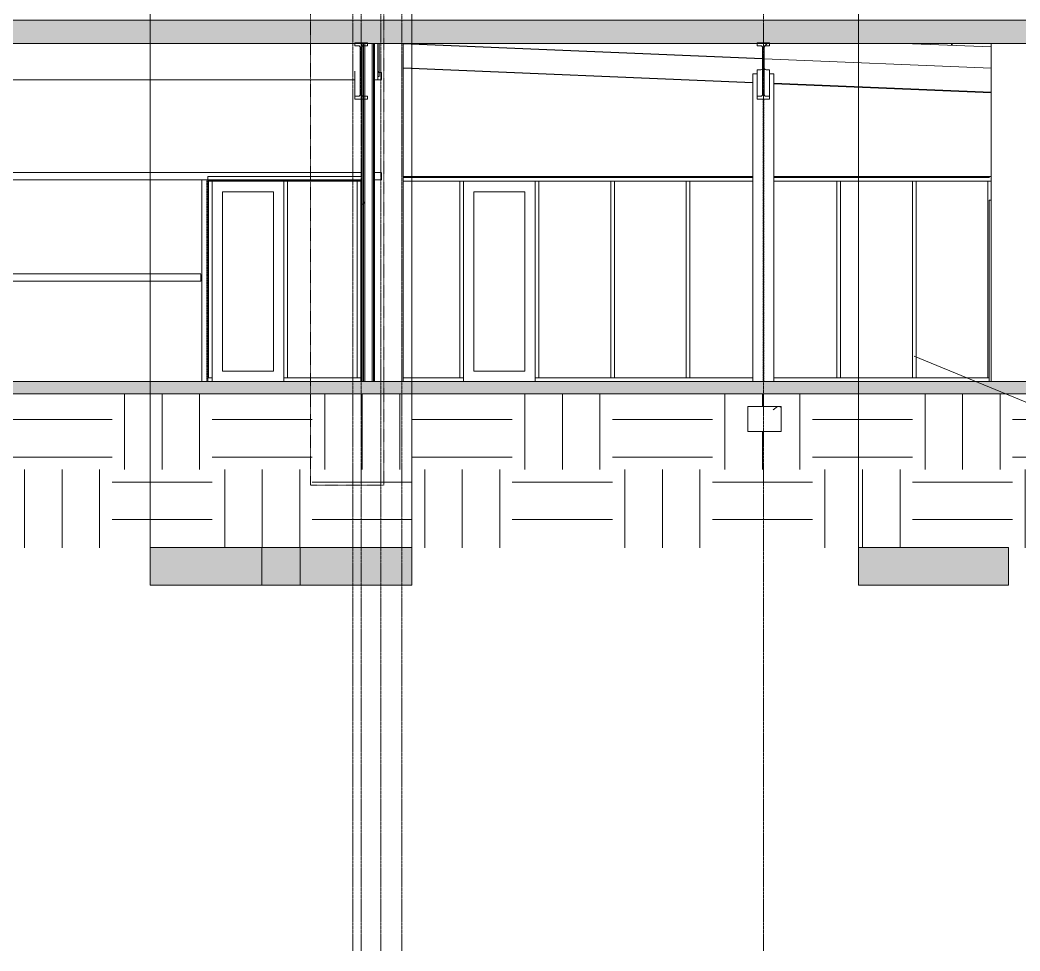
# Model space of a CAD drawing. Header units: inches. Extents: x 21386 to 98813, y -290 to 853.
# Drawn here: x 29189.1 to 29668.9, y -273.2 to 173.4 of the extents above; entities that cross this region are included whole.
import ezdxf

# ---------------------------------------------------------------- set-up
doc = ezdxf.new("R2010")
doc.units = ezdxf.units.IN
doc.header["$MEASUREMENT"] = 0
for name, pattern in [('Dash Dot 3_16_', [0.3125, 0.1875, -0.0625, 0, -0.0625]), ('Grid Line 1_2_', [0.875, 0.5, -0.125, 0.125, -0.125]), ('Hidden 1_8_', [0.1875, 0.125, -0.0625])]:
    doc.linetypes.add(name, pattern=pattern)
for name, color, linetype, lineweight in [('A-ANNO-IDEN', 131, 'Continuous', 9), ('A-ANNO-SYMB', 150, 'Continuous', 9), ('A-CLNG', 13, 'Continuous', 13), ('A-CLNG-PATT', 13, 'Continuous', 25), ('A-DOOR', 31, 'Continuous', 13), ('A-DOOR-FRAM', 31, 'Continuous', 9), ('A-FLOR', 192, 'Continuous', 13), ('A-FLOR-LEVL', 51, 'Continuous', 9), ('A-FLOR-PATT', 8, 'Continuous', 25), ('A-GLAZ-CURT', 52, 'Continuous', 13), ('A-GLAZ-CWMG', 51, 'Continuous', 13), ('A-WALL', 113, 'Continuous', 13), ('A-WALL-PATT', 111, 'Continuous', 25), ('C-TOPO', 7, 'Continuous', 13), ('G-ANNO-SYMB', 111, 'Continuous', 9), ('I-WALL', 2, 'Continuous', 13), ('S-BEAM', 12, 'Continuous', 13), ('S-COLS', 52, 'Continuous', 13), ('S-GRID', 1, 'Continuous', 9)]:
    doc.layers.add(name, color=color, linetype=linetype, lineweight=lineweight)
pattern_1 = [(50, (22033.27, 107.706), (55.0854, -4.8198), [5.76, -63.36]), (355, (22033.27, 107.706), (-10.6557, 57.7685), [4.608, -50.688]), (100.451, (22037.863, 107.305), (44.4295, 52.9487), [4.895, -53.848]), (46.184, (22033.27, 123.066), (81.9644, -12.712), [8.64, -95.04]), (96.636, (22040.1, 122.01), (71.7815, 74.8124), [7.343, -80.772]), (351.184, (22033.27, 123.07), (71.782, 74.8124), [6.912, -76.032]), (21, (22040.95, 119.226), (45.842, -30.9215), [5.76, -63.36]), (326, (22040.95, 119.226), (18.687, 55.6915), [4.608, -50.688]), (71.451, (22044.77, 116.65), (64.529, 24.77), [4.895, -53.848]), (37.5, (22033.272, 107.706), (0.9339, 25.5668), [2.534, -47.539, 2.534, -48.922, -50.88]), (37.5, (22033.272, 107.706), (0.9339, 25.5668), [-101.53, 2.534, -48.346]), (7.5, (22033.272, 107.706), (20.20404, 30.2913), [2.534, -26.803, 2.534, -46.387, -19.392]), (7.5, (22033.272, 107.706), (20.20404, 30.2913), [-78.259, 2.534, -16.858]), (327.5, (22016.146, 107.706), (40.9978, -1.7324), [2.534, -16.666, 2.534, -57.37, -79.488]), (327.5, (22016.146, 107.706), (40.9978, -1.7324), [-79.104, 2.534, -76.954]), (317.5, (22008.466, 107.706), (44.7889, 7.6878), [2.534, -22.426, 2.534, -37.248, -56.448]), (317.5, (22008.466, 107.706), (44.7889, 7.6878), [-64.742, 2.534, -53.914])]
pattern_2 = [(45, (22033.272, 107.706), (-19.007, 19.007), []), (45, (22033.272, 136.506), (-19.007, 19.007), [])]
pattern_3 = [(0, (22033.272, 107.706), (61.44, 15.36), [2.534, -43.546, 2.534, -43.546, -245.76]), (0, (22033.272, 107.706), (61.44, 15.36), [-92.16, 2.534, -89.626, 2.534, -43.546, -107.52]), (0, (22033.272, 107.706), (61.44, 15.36), [-230.4, 2.534, -28.186, 2.534, -74.266]), (120, (22056.312, 115.386), (-44.02215, 45.5286), [2.534, -43.546, 2.534, -43.546, -245.76]), (120, (22056.312, 115.386), (-44.02215, 45.5286), [-92.16, 2.534, -89.626, 2.534, -43.546, -107.52]), (120, (22056.312, 115.386), (-44.02215, 45.5286), [-230.4, 2.534, -28.186, 2.534, -74.266]), (240, (22063.992, 146.106), (-17.41785, -60.8886), [2.534, -43.546, 2.534, -43.546, -245.76]), (240, (22063.992, 146.106), (-17.41785, -60.8886), [-92.16, 2.534, -89.626, 2.534, -43.546, -107.52]), (240, (22063.992, 146.106), (-17.41785, -60.8886), [-230.4, 2.534, -28.186, 2.534, -74.266])]

# ---------------------------------------------------------------- blocks, each defined once
blk = doc.blocks.new('Struct_Xcel_Sports Complex_rvt-2-Building Section - North_South looking East _ Clinic')
at = {"layer": 'A-FLOR-PATT', "lineweight": 9}
h = blk.add_hatch(dxfattribs=at)
h.set_pattern_fill('FP_25', color=256, style=0, pattern_type=2)
h.set_pattern_definition(pattern_1)
h.paths.add_polyline_path([(22104.33, -6), (22790.8, -6), (22790.8, 0), (20899.55, 0), (20899.55, -6), (21794.49, -6)], flags=0)
at = {"layer": 'S-BEAM', "lineweight": 9}
h = blk.add_hatch(dxfattribs=at)
h.set_pattern_fill('FP_25', color=8, style=0, pattern_type=2)
h.set_pattern_definition(pattern_1)
h.paths.add_polyline_path([(22535.61, -24), (22551.61, -24), (22551.61, -12), (22535.61, -12)], flags=0)
at = {"layer": 'A-FLOR', "color": 7}
for p, q in [((22790.8, 0), (20899.55, 0)), ((20899.55, -6), (22790.8, -6))]:
    blk.add_line(p, q, dxfattribs=at)
at = {"layer": 'S-BEAM', "color": 7}
for p, q in [((22551.61, -12), (22535.61, -12)), ((22535.61, -12), (22535.61, -24)), ((22551.61, -24), (22551.61, -12)), ((22535.61, -24), (22551.61, -24))]:
    blk.add_line(p, q, dxfattribs=at)
blk = doc.blocks.new('W-Wide Flange - 2_-3_ deep-V39-Building Section - North_South looking East _ Clinic')
at = {"layer": 'S-BEAM', "lineweight": 9}
h = blk.add_hatch(dxfattribs=at)
h.set_pattern_fill('FP_17', color=8, style=0, pattern_type=2)
h.set_pattern_definition(pattern_2)
h.paths.add_polyline_path([(22351.24, 135.4), (22353.05, 135.4), (22353.05, 136.76), (22351.12, 136.78), (22350.76, 136.96), (22350.52, 137.27), (22350.43, 137.65), (22350.45, 160.37), (22350.62, 160.73), (22350.93, 160.97), (22351.32, 161.06), (22353.05, 161.06), (22353.05, 162.42), (22347.05, 162.42), (22347.05, 161.06), (22348.99, 161.04), (22349.34, 160.87), (22349.59, 160.56), (22349.68, 160.17), (22349.66, 137.45), (22349.48, 137.1), (22349.17, 136.85), (22348.79, 136.76), (22347.05, 136.76), (22347.05, 135.4)], flags=0)
at = {"layer": 'S-BEAM', "color": 7}
for p, q in [((22353.05, 162.42), (22347.05, 162.42)), ((22347.05, 162.42), (22347.05, 161.06)), ((22347.05, 161.06), (22348.79, 161.06)), ((22349.68, 160.17), (22349.68, 137.65)), ((22350.43, 137.65), (22350.43, 160.17)), ((22351.32, 161.06), (22353.05, 161.06)), ((22353.05, 161.06), (22353.05, 162.42)), ((22348.79, 136.76), (22347.05, 136.76)), ((22347.05, 136.76), (22347.05, 135.4)), ((22347.05, 135.4), (22353.05, 135.4)), ((22353.05, 136.76), (22351.32, 136.76)), ((22353.05, 135.4), (22353.05, 136.76))]:
    blk.add_line(p, q, dxfattribs=at)
at = {"layer": 'S-BEAM', "color": 8, "lineweight": 9}
blk.add_line((22347.05, 148.79), (22347.05, 136.76), dxfattribs=at)
at = {"layer": 'S-BEAM', "color": 7, "flags": 128}
for points in [[(22348.79, 161.06), (22348.99, 161.04), (22349.17, 160.97), (22349.34, 160.87), (22349.48, 160.73), (22349.59, 160.56), (22349.66, 160.37), (22349.68, 160.17)], [(22350.43, 160.17), (22350.45, 160.37), (22350.52, 160.56), (22350.62, 160.73), (22350.76, 160.87), (22350.93, 160.97), (22351.12, 161.04), (22351.32, 161.06)], [(22349.68, 137.65), (22349.66, 137.45), (22349.59, 137.27), (22349.48, 137.1), (22349.34, 136.96), (22349.17, 136.85), (22348.99, 136.78), (22348.79, 136.76)], [(22351.32, 136.76), (22351.12, 136.78), (22350.93, 136.85), (22350.76, 136.96), (22350.62, 137.1), (22350.52, 137.27), (22350.45, 137.45), (22350.43, 137.65)]]:
    blk.add_lwpolyline(points, dxfattribs=at)
blk = doc.blocks.new('Girt_C - 10_D-1401750-Building Section - North_South looking East _ Clinic')
at = {"layer": 'S-BEAM', "color": 8, "lineweight": 9}
for p, q in [((22350.55, 100.18), (21854.55, 100.18)), ((21854.55, 96.68), (22350.55, 96.68)), ((22276.55, 96.2), (22350.18, 96.2)), ((22359.8, 100.18), (22356.55, 100.18)), ((22356.55, 96.68), (22359.8, 96.68)), ((22359.8, 99.99), (22359.8, 96.68))]:
    blk.add_line(p, q, dxfattribs=at)
blk = doc.blocks.new('W-Wide Flange-Column - B4_E-1401721-Building Section - North_South looking East _ Clinic')
at = {"layer": 'S-COLS', "color": 8, "linetype": 'Hidden 1_8_', "lineweight": 9}
for p, q in [((22542.9, 0), (22542.9, 135.4)), ((22543.21, 135.4), (22543.21, 0))]:
    blk.add_line(p, q, dxfattribs=at)
blk = doc.blocks.new('W-Wide Flange - 2_-3_ deep-1401662-Building Section - North_South looking East _ Clinic')
at = {"layer": 'S-BEAM', "lineweight": 9}
h = blk.add_hatch(dxfattribs=at)
h.set_pattern_fill('FP_17', color=8, style=0, pattern_type=2)
h.set_pattern_definition(pattern_2)
h.paths.add_polyline_path([(22540.05, 135.4), (22546.05, 135.4), (22546.05, 136.76), (22544.12, 136.78), (22543.76, 136.96), (22543.52, 137.27), (22543.43, 137.65), (22543.45, 160.37), (22543.62, 160.73), (22543.93, 160.97), (22544.32, 161.06), (22546.05, 161.06), (22546.05, 162.42), (22540.05, 162.42), (22540.05, 161.06), (22541.99, 161.04), (22542.34, 160.87), (22542.59, 160.56), (22542.68, 160.17), (22542.66, 137.45), (22542.48, 137.1), (22542.17, 136.85), (22541.79, 136.76), (22540.05, 136.76)], flags=0)
at = {"layer": 'S-BEAM', "color": 7}
for p, q in [((22546.05, 162.42), (22540.05, 162.42)), ((22540.05, 162.42), (22540.05, 161.06)), ((22540.05, 161.06), (22541.79, 161.06)), ((22542.68, 160.17), (22542.68, 137.65)), ((22543.43, 137.65), (22543.43, 160.17)), ((22544.32, 161.06), (22546.05, 161.06)), ((22546.05, 161.06), (22546.05, 162.42)), ((22541.79, 136.76), (22540.05, 136.76)), ((22540.05, 136.76), (22540.05, 135.4)), ((22540.05, 135.4), (22546.05, 135.4)), ((22546.05, 136.76), (22544.32, 136.76)), ((22546.05, 135.4), (22546.05, 136.76))]:
    blk.add_line(p, q, dxfattribs=at)
at = {"layer": 'S-BEAM', "color": 8, "lineweight": 9}
for p, q in [((22540.05, 149.5), (22541.79, 149.5)), ((22540.05, 149.5), (22540.05, 136.76)), ((22544.32, 149.5), (22546.05, 149.5)), ((22546.05, 136.76), (22546.05, 149.5))]:
    blk.add_line(p, q, dxfattribs=at)
at = {"layer": 'S-BEAM', "color": 7, "flags": 128}
for points in [[(22541.79, 161.06), (22541.99, 161.04), (22542.17, 160.97), (22542.34, 160.87), (22542.48, 160.73), (22542.59, 160.56), (22542.66, 160.37), (22542.68, 160.17)], [(22543.43, 160.17), (22543.45, 160.37), (22543.52, 160.56), (22543.62, 160.73), (22543.76, 160.87), (22543.93, 160.97), (22544.12, 161.04), (22544.32, 161.06)], [(22542.68, 137.65), (22542.66, 137.45), (22542.59, 137.27), (22542.48, 137.1), (22542.34, 136.96), (22542.17, 136.85), (22541.99, 136.78), (22541.79, 136.76)], [(22544.32, 136.76), (22544.12, 136.78), (22543.93, 136.85), (22543.76, 136.96), (22543.62, 137.1), (22543.52, 137.27), (22543.45, 137.45), (22543.43, 137.65)]]:
    blk.add_lwpolyline(points, dxfattribs=at)
at = {"layer": 'S-BEAM', "color": 8, "lineweight": 9}
for centre, start_param, end_param in [((22541.79, 150.39), 4.712389, 6.283185), ((22544.32, 150.39), 3.141593, 4.712389)]:
    blk.add_ellipse(centre, major_axis=(0.89, 0), ratio=0.999133, start_param=start_param, end_param=end_param, dxfattribs=at)
blk = doc.blocks.new('columns and girder2 - one-1334686-Building Section - North_South looking East _ Clinic')
at = {"layer": 'S-BEAM', "color": 8, "lineweight": 9}
for p, q in [((22334.75, 96.2), (22334.78, 96)), ((22336.29, 96), (22336.27, 96.2))]:
    blk.add_line(p, q, dxfattribs=at)
blk = doc.blocks.new('Girt_C - 10_D-1835924-Building Section - North_South looking East _ Clinic')
at = {"layer": 'S-BEAM', "color": 8, "lineweight": 9}
for p, q in [((22273.16, 51.55), (21854.55, 51.55)), ((21854.55, 48.05), (22273.16, 48.05)), ((22273.16, 51.37), (22273.16, 48.05))]:
    blk.add_line(p, q, dxfattribs=at)
blk = doc.blocks.new('Girt_C - 10_D-1401751-Building Section - North_South looking East _ Clinic')
at = {"layer": 'S-BEAM', "color": 8, "lineweight": 9}
for p, q in [((22111.8, 144.69), (22347.05, 144.69)), ((22356.55, 144.69), (22359.8, 144.69)), ((22358.8, 148.67), (22358.05, 148.67)), ((22359.8, 148.19), (22358.05, 148.19)), ((22359.8, 148.19), (22359.8, 144.88))]:
    blk.add_line(p, q, dxfattribs=at)
blk = doc.blocks.new('W-Wide Flange - W12X16-1341241-Building Section - North_South looking East _ Clinic')
at = {"layer": 'S-BEAM', "color": 8, "lineweight": 9}
for p, q in [((22542.68, 154.76), (22370.3, 161.94)), ((22652.37, 150.19), (22543.43, 154.73)), ((22370.3, 150.46), (22538.05, 143.47)), ((22548.05, 143.06), (22652.37, 138.71))]:
    blk.add_line(p, q, dxfattribs=at)
blk = doc.blocks.new('C-Channel-Column - C10X25-1254643-Building Section - North_South looking East _ Clinic')
at = {"layer": 'S-COLS', "color": 8, "linetype": 'Hidden 1_8_', "lineweight": 9}
blk.add_line((22276.03, 96.68), (22276.03, 0), dxfattribs=at)
blk = doc.blocks.new('System Panel - Interior Glazing-1220302-Building Section - North_South looking East _ Clinic')
at = {"layer": 'A-GLAZ-CURT', "color": 8, "lineweight": 9}
blk.add_line((22348.18, 96), (22314.74, 96), dxfattribs=at)
blk = doc.blocks.new('Door_Single_Storefront - one-1371407-Building Section - North_South looking East _ Clinic')
at = {"layer": 'A-DOOR', "color": 8, "lineweight": 9}
for p, q in [((22312.99, 96), (22278.55, 96)), ((22283.55, 5), (22283.55, 91)), ((22283.55, 91), (22307.99, 91)), ((22307.99, 91), (22307.99, 5)), ((22307.99, 5), (22283.55, 5)), ((22278.55, 1.75), (22278.55, 0))]:
    blk.add_line(p, q, dxfattribs=at)
blk = doc.blocks.new('Rectangular Mullion - Interior 1_75_ x 4_5_-1305250-Building Section - North_South looking East _ Clinic')
at = {"layer": 'A-GLAZ-CWMG', "color": 8, "lineweight": 9}
for p, q in [((22312.99, 0), (22312.99, 1.75)), ((22312.99, 1.75), (22349.93, 1.75)), ((22349.93, 1.75), (22349.93, 0))]:
    blk.add_line(p, q, dxfattribs=at)
blk = doc.blocks.new('Rectangular Mullion - Interior 1_75_ x 4_5_-1220297-Building Section - North_South looking East _ Clinic')
at = {"layer": 'A-GLAZ-CWMG', "color": 8, "lineweight": 9}
for p, q in [((22276.8, 96), (22278.55, 96)), ((22276.8, 96), (22276.8, 1.75)), ((22278.55, 96), (22278.55, 1.75)), ((22278.55, 1.75), (22276.8, 1.75))]:
    blk.add_line(p, q, dxfattribs=at)
blk = doc.blocks.new('Rectangular Mullion - Interior 1_75_ x 4_5_-1220298-Building Section - North_South looking East _ Clinic')
at = {"layer": 'A-GLAZ-CWMG', "color": 8, "lineweight": 9}
for p, q in [((22348.18, 96), (22349.93, 96)), ((22348.18, 1.75), (22348.18, 96)), ((22349.93, 1.75), (22349.93, 96)), ((22349.93, 1.75), (22348.18, 1.75))]:
    blk.add_line(p, q, dxfattribs=at)
blk = doc.blocks.new('Rectangular Mullion - Interior 1_75_ x 4_5_-1220290-Building Section - North_South looking East _ Clinic')
at = {"layer": 'A-GLAZ-CWMG', "color": 8, "lineweight": 9}
for p, q in [((22312.99, 96), (22314.74, 96)), ((22312.99, 96), (22312.99, 1.75)), ((22314.74, 96), (22314.74, 1.75)), ((22314.74, 1.75), (22312.99, 1.75))]:
    blk.add_line(p, q, dxfattribs=at)
blk = doc.blocks.new('Rectangular Mullion - Interior 1_75_ x 4_5_-1316220-Building Section - North_South looking East _ Clinic')
at = {"layer": 'A-GLAZ-CWMG', "color": 8, "lineweight": 9}
for q in [(22370.3, 1.75), (22399.18, 0)]:
    blk.add_line((22399.18, 1.75), q, dxfattribs=at)
blk = doc.blocks.new('Rectangular Mullion - Interior 1_75_ x 4_5_-1220307-Building Section - North_South looking East _ Clinic')
at = {"layer": 'A-GLAZ-CWMG', "color": 8, "lineweight": 9}
for p, q in [((22650.74, 96), (22652.37, 96)), ((22650.74, 96), (22650.74, 1.75)), ((22651.37, 1.75), (22650.74, 1.75))]:
    blk.add_line(p, q, dxfattribs=at)
blk = doc.blocks.new('Rectangular Mullion - Interior 1_75_ x 4_5_-1214729-Building Section - North_South looking East _ Clinic')
at = {"layer": 'A-GLAZ-CWMG', "color": 8, "lineweight": 9}
for p, q in [((22615.43, 97.75), (22579.24, 97.75)), ((22579.24, 96), (22615.43, 96))]:
    blk.add_line(p, q, dxfattribs=at)
blk = doc.blocks.new('Rectangular Mullion - Interior 1_75_ x 4_5_-1214730-Building Section - North_South looking East _ Clinic')
at = {"layer": 'A-GLAZ-CWMG', "color": 8, "lineweight": 9}
blk.add_line((22651.37, 1.75), (22615.43, 1.75), dxfattribs=at)
blk = doc.blocks.new('Rectangular Mullion - Interior 1_75_ x 4_5_-1220285-Building Section - North_South looking East _ Clinic')
at = {"layer": 'A-GLAZ-CWMG', "color": 8, "lineweight": 9}
for p, q in [((22614.55, 96), (22616.3, 96)), ((22614.55, 96), (22614.55, 1.75)), ((22616.3, 1.75), (22616.3, 96)), ((22616.3, 1.75), (22614.55, 1.75))]:
    blk.add_line(p, q, dxfattribs=at)
blk = doc.blocks.new('Single-Flush - 36_ x 84_-1318898-Building Section - North_South looking East _ Clinic')
at = {"layer": 'A-DOOR-FRAM', "color": 8}
for p, q in [((22651.37, 0), (22651.37, 87)), ((22651.37, 87), (22652.37, 87))]:
    blk.add_line(p, q, dxfattribs=at)
blk = doc.blocks.new('Rectangular Mullion - Interior 1_75_ x 4_5_-1314717-Building Section - North_South looking East _ Clinic')
at = {"layer": 'A-GLAZ-CWMG', "color": 8, "lineweight": 9}
blk.add_line((22538.05, 1.75), (22506.87, 1.75), dxfattribs=at)
blk = doc.blocks.new('Rectangular Mullion - Interior 1_75_ x 4_5_-V41-Building Section - North_South looking East _ Clinic')
at = {"layer": 'A-GLAZ-CWMG', "color": 8, "lineweight": 9}
blk.add_line((22579.24, 1.75), (22548.05, 1.75), dxfattribs=at)
blk = doc.blocks.new('Rectangular Mullion - Interior 1_75_ x 4_5_-V42-Building Section - North_South looking East _ Clinic')
at = {"layer": 'A-GLAZ-CWMG', "color": 8, "lineweight": 9}
blk.add_line((22615.43, 1.75), (22579.24, 1.75), dxfattribs=at)
blk = doc.blocks.new('Rectangular Mullion - Interior 1_75_ x 4_5_-1314719-Building Section - North_South looking East _ Clinic')
at = {"layer": 'A-GLAZ-CWMG', "color": 8, "lineweight": 9}
for p, q in [((22506.87, 97.75), (22470.68, 97.75)), ((22470.68, 96), (22506.87, 96))]:
    blk.add_line(p, q, dxfattribs=at)
blk = doc.blocks.new('Rectangular Mullion - Interior 1_75_ x 4_5_-V43-Building Section - North_South looking East _ Clinic')
at = {"layer": 'A-GLAZ-CWMG', "color": 8, "lineweight": 9}
for p, q in [((22538.05, 97.75), (22506.87, 97.75)), ((22506.87, 96), (22538.05, 96))]:
    blk.add_line(p, q, dxfattribs=at)
blk = doc.blocks.new('Rectangular Mullion - Interior 1_75_ x 4_5_-V44-Building Section - North_South looking East _ Clinic')
at = {"layer": 'A-GLAZ-CWMG', "color": 8, "lineweight": 9}
for p, q in [((22579.24, 97.75), (22548.05, 97.75)), ((22548.05, 96), (22579.24, 96))]:
    blk.add_line(p, q, dxfattribs=at)
blk = doc.blocks.new('Rectangular Mullion - Interior 1_75_ x 4_5_-1314720-Building Section - North_South looking East _ Clinic')
at = {"layer": 'A-GLAZ-CWMG', "color": 8, "lineweight": 9}
for p, q in [((22578.37, 96), (22580.12, 96)), ((22578.37, 96), (22578.37, 1.75)), ((22580.12, 1.75), (22580.12, 96)), ((22580.12, 1.75), (22578.37, 1.75))]:
    blk.add_line(p, q, dxfattribs=at)
blk = doc.blocks.new('Door_Single_Storefront - one-1371409-Building Section - North_South looking East _ Clinic')
at = {"layer": 'A-DOOR', "color": 8, "lineweight": 9}
for p, q in [((22404.18, 5), (22404.18, 91)), ((22404.18, 91), (22428.62, 91)), ((22428.62, 91), (22428.62, 5)), ((22428.62, 5), (22404.18, 5))]:
    blk.add_line(p, q, dxfattribs=at)
blk = doc.blocks.new('Rectangular Mullion - Interior 1_75_ x 4_5_-1315442-Building Section - North_South looking East _ Clinic')
at = {"layer": 'A-GLAZ-CWMG', "color": 8, "lineweight": 9}
for p in [(22433.62, 0), (22470.68, 1.75)]:
    blk.add_line(p, (22433.62, 1.75), dxfattribs=at)
blk = doc.blocks.new('Rectangular Mullion - Interior 1_75_ x 4_5_-1316222-Building Section - North_South looking East _ Clinic')
at = {"layer": 'A-GLAZ-CWMG', "color": 8, "lineweight": 9}
for p, q in [((22398.3, 97.75), (22370.3, 97.75)), ((22370.3, 96), (22398.3, 96))]:
    blk.add_line(p, q, dxfattribs=at)
blk = doc.blocks.new('Section - 3_32_ x 3_8_-18514-Building Section - North_South looking East _ Clinic')
at = {"layer": 'G-ANNO-SYMB'}
blk.add_hatch(color=256, dxfattribs=at).paths.add_polyline_path([(22320.83, -79.66), (22248.83, -79.66), (22248.83, -97.66), (22320.83, -97.66)], flags=0)
for p, q in [((22248.83, -97.66), (22248.83, -79.66)), ((22248.83, -79.66), (22320.83, -79.66)), ((22320.83, -79.66), (22320.83, -97.66)), ((22320.83, -97.66), (22248.83, -97.66))]:
    blk.add_line(p, q, dxfattribs=at)

msp = doc.modelspace()

# ---------------------------------------------------------------- hatches: boundary and pattern name
at = {"layer": 'A-CLNG-PATT', "lineweight": 9}
h = msp.add_hatch(dxfattribs=at)
h.set_pattern_fill('FP_21', color=8, style=0, pattern_type=2)
h.set_pattern_definition([(161.57, (22034.232, 108.666), (-7.6802237, -0.0009796), [0, -54.643, 6.067, 0]), (18.43, (22032.312, 108.666), (-7.6802237, 0.0009796), [0, -54.643, 6.067, 0]), (108.43, (22034.232, 108.666), (3.8382953, -19.2013653), [18.211, -42.499]), (71.57, (22032.312, 108.666), (3.8382953, 19.2013653), [18.211, -42.499])])
h.paths.add_polyline_path([(28856.64, 162.17), (29789.26, 162.17), (29789.26, 173.3), (27894.26, 173.3), (27894.26, 162.17), (28856.01, 162.17)], flags=0)
at = {"layer": 'A-WALL-PATT', "lineweight": 9}
h = msp.add_hatch(dxfattribs=at)
h.set_pattern_fill('FP_30', color=8, style=0, pattern_type=2)
h.set_pattern_definition([(0, (22446.93, 146.62), (-193, 193), [48, -145]), (90, (22446.93, 146.62), (-193, 1e-14), [96, -97]), (180, (22494.93, 242.62), (-193, 193), [48, -145]), (90, (22494.93, 146.62), (-193, 1e-14), [96, -97]), (180, (22494.93, 243.12), (-193, 193), [48, -145]), (90, (22494.93, 243.12), (-193, 1e-14), [96, -97]), (0, (22446.93, 339.12), (-193, 193), [48, -145]), (90, (22446.93, 243.12), (-193, 1e-14), [96, -97]), (0, (22495.18, 194.38), (-193, 193), [48, -145]), (90, (22495.18, 146.25), (-193, 1e-14), [48.125, -144.875]), (90, (22543.18, 146.25), (-193, 1e-14), [48.125, -144.875]), (0, (22495.18, 290.88), (-193, 193), [48, -145]), (90, (22495.18, 194.88), (-193, 1e-14), [96, -97]), (180, (22543.18, 194.88), (-193, 193), [48, -145]), (90, (22543.18, 194.88), (-193, 1e-14), [96, -97]), (90, (22495.18, 291.38), (-193, 1e-14), [48, -145]), (180, (22543.18, 291.38), (-193, 193), [48, -145]), (90, (22543.18, 291.38), (-193, 1e-14), [48, -145]), (0, (22543.43, 146.62), (-193, 193), [48, -145]), (90, (22543.43, 146.62), (-193, 1e-14), [96, -97]), (180, (22591.43, 242.62), (-193, 193), [48, -145]), (90, (22591.43, 146.62), (-193, 1e-14), [96, -97]), (180, (22591.43, 243.12), (-193, 193), [48, -145]), (90, (22591.43, 243.12), (-193, 1e-14), [96, -97]), (0, (22543.43, 339.12), (-193, 193), [48, -145]), (90, (22543.43, 243.12), (-193, 1e-14), [96, -97]), (0, (22591.68, 194.38), (-193, 193), [48, -145]), (90, (22591.68, 146.25), (-193, 1e-14), [48.125, -144.875]), (90, (22639.68, 146.25), (-193, 1e-14), [48.125, -144.875]), (0, (22591.68, 290.88), (-193, 193), [48, -145]), (90, (22591.68, 194.88), (-193, 1e-14), [96, -97]), (180, (22639.68, 194.88), (-193, 193), [48, -145]), (90, (22639.68, 194.88), (-193, 1e-14), [96, -97]), (90, (22591.68, 291.38), (-193, 1e-14), [48, -145]), (180, (22639.68, 291.38), (-193, 193), [48, -145]), (90, (22639.68, 291.38), (-193, 1e-14), [48, -145])])
h.paths.add_polyline_path([(29655.07, 160.43), (29655.07, 162.17), (29613.1, 162.17), (29649.28, 160.67)], flags=0)
h.paths.add_polyline_path([(29604.14, 188.22), (29658.14, 188.22), (29658.14, 190), (29563.07, 190), (29563.07, 188.22), (29571.82, 188.22)], flags=0)
h.paths.add_polyline_path([(29765.47, 188.22), (29788.51, 188.22), (29788.51, 190), (29735.51, 190), (29735.51, 188.22)], flags=0)
h.paths.add_polyline_path([(29451.26, 188.22), (29483.76, 188.22), (29483.76, 190), (29451.26, 189.98)], flags=0)
h = msp.add_hatch(dxfattribs=at)
h.set_pattern_fill('FP_32', color=8, style=0, pattern_type=2)
h.set_pattern_definition(pattern_3)
h.paths.add_polyline_path([(29353.89, 0), (29353.89, 162.17), (29353.26, 162.17), (29353.26, 0)], flags=0)
h = msp.add_hatch(dxfattribs=at)
h.set_pattern_fill('FP_32', color=8, style=0, pattern_type=2)
h.set_pattern_definition(pattern_3)
h.paths.add_polyline_path([(29354.51, 0), (29354.51, 162.17), (29353.89, 162.17), (29353.89, 0)], flags=0)
h = msp.add_hatch(dxfattribs=at)
h.set_pattern_fill('FP_32', color=8, style=0, pattern_type=2)
h.set_pattern_definition(pattern_3)
h.paths.add_polyline_path([(29358.64, 0), (29358.64, 162.17), (29358.01, 162.17), (29358.01, 0)], flags=0)
h = msp.add_hatch(dxfattribs=at)
h.set_pattern_fill('FP_32', color=8, style=0, pattern_type=2)
h.set_pattern_definition(pattern_3)
h.paths.add_polyline_path([(29359.26, 0), (29359.26, 162.17), (29358.64, 162.17), (29358.64, 0)], flags=0)
at = {"layer": 'C-TOPO', "lineweight": 9}
h = msp.add_hatch(dxfattribs=at)
h.set_pattern_fill('FP_18', color=8, style=0, pattern_type=2)
h.set_pattern_definition([(0, (22033.27, 107.706), (48, 48), [48, -48]), (0, (22033.27, 125.706), (48, 48), [48, -48]), (0, (22033.27, 143.706), (48, 48), [48, -48]), (90, (22039.27, 149.706), (-48, 48), [48, -48]), (90, (22057.27, 149.706), (-48, 48), [48, -48]), (90, (22075.27, 149.706), (-48, 48), [48, -48])])
h.paths.add_polyline_path([(30005.13, -79.81), (30036.59, -79.81), (30036.59, 0), (29803.51, 0), (29803.51, -36), (29806.51, -36), (29806.51, -48), (29788.51, -48), (29788.51, -36), (29793.51, -36), (29793.51, -6), (27902.26, -6), (27902.26, -36), (27907.26, -36), (27907.26, -48), (27889.26, -48), (27889.26, -36), (27892.26, -36), (27892.26, 0), (27557.8, 0), (27557.8, -79.81), (29924.36, -79.81)], flags=0)
h.paths.add_polyline_path([(29538.32, -24), (29538.32, -12), (29554.32, -12), (29554.32, -24)], flags=0)

# ---------------------------------------------------------------- linework, layer by layer
at = {"layer": 'A-ANNO-IDEN', "color": 153}
msp.add_line((29618.14, 12.16), (29960.57, -128.87), dxfattribs=at)
at = {"layer": 'A-ANNO-SYMB', "linetype": 'Dash Dot 3_16_'}
for p, q in [((29328.56, 285.25), (29328.56, -49.73)), ((29363.69, -49.73), (29363.69, 285.25)), ((29328.56, -49.73), (29363.69, -49.73))]:
    msp.add_line(p, q, dxfattribs=at)
at = {"layer": 'A-CLNG', "color": 7}
for p, q in [((29789.26, 173.3), (27894.26, 173.3)), ((28857.26, 162.17), (29353.26, 162.17)), ((29359.26, 162.17), (29789.26, 162.17))]:
    msp.add_line(p, q, dxfattribs=at)
at = {"layer": 'A-CLNG', "color": 8, "lineweight": 9}
for p, q in [((29545.39, 154.84), (29373.01, 162.02)), ((29655.07, 150.27), (29546.14, 154.81))]:
    msp.add_line(p, q, dxfattribs=at)
at = {"layer": 'A-FLOR-LEVL', "linetype": 'Grid Line 1_2_'}
msp.add_line((27364.31, 0), (30663.6, 0), dxfattribs=at)
at = {"layer": 'A-WALL', "color": 7}
for p, q in [((29359.26, 162.17), (29353.26, 162.17)), ((29353.89, 0), (29353.89, 162.17)), ((29354.51, 0), (29354.51, 162.17)), ((29358.01, 0), (29358.01, 162.17)), ((29358.64, 0), (29358.64, 162.17))]:
    msp.add_line(p, q, dxfattribs=at)
at = {"layer": 'A-WALL', "color": 8, "lineweight": 9}
msp.add_line((29613.1, 162.17), (29655.07, 160.43), dxfattribs=at)
at = {"layer": 'G-ANNO-SYMB'}
for p, q in [((29251.54, 545.16), (29251.54, -79.66)), ((29377.07, 545.16), (29377.07, -79.66)), ((29591.34, 545.16), (29591.34, -79.66))]:
    msp.add_line(p, q, dxfattribs=at)
at = {"layer": 'I-WALL', "color": 7}
for p, q in [((29353.26, 162.17), (29353.26, 0)), ((29359.26, 0), (29359.26, 162.17)), ((29353.26, 0), (29359.26, 0))]:
    msp.add_line(p, q, dxfattribs=at)
at = {"layer": 'I-WALL', "color": 8, "lineweight": 9}
for p, q in [((29360.76, 144.75), (29360.76, 162.17)), ((29361.51, 146.25), (29361.51, 162.17)), ((29373.01, 162.17), (29373.01, 0)), ((29655.07, 0), (29655.07, 162.17)), ((29540.76, 143.21), (29373.01, 150.2)), ((29114.51, 144.75), (29349.76, 144.75)), ((29359.26, 144.75), (29360.76, 144.75)), ((29361.51, 146.25), (29360.76, 146.25)), ((29655.07, 138.44), (29550.76, 142.79)), ((29279.26, 0), (29279.26, 98.25)), ((29279.26, 98.25), (29353.26, 98.25)), ((29373.01, 98.25), (29540.76, 98.25)), ((29550.76, 98.25), (29655.07, 98.25))]:
    msp.add_line(p, q, dxfattribs=at)
at = {"layer": 'S-COLS', "color": 8, "lineweight": 9}
for p, q in [((29540.76, 147.62), (29540.76, 0)), ((29542.76, 147.62), (29540.76, 147.62)), ((29550.76, 147.62), (29548.76, 147.62)), ((29550.76, 147.62), (29550.76, 0)), ((29276.37, 0), (29276.37, 96.68)), ((29279.26, 96.68), (29276.37, 96.68)), ((29279.26, 0), (29279.26, 96.68)), ((29352.89, 96.68), (29352.89, 0)), ((29353.26, 96.68), (29352.89, 96.68))]:
    msp.add_line(p, q, dxfattribs=at)
at = {"layer": 'S-GRID', "linetype": 'Grid Line 1_2_'}
for p, q in [((29348.76, -273.16), (29348.76, 738.66)), ((29352.76, -273.16), (29352.76, 738.66)), ((29362.26, -273.16), (29362.26, 738.66)), ((29362.26, -273.16), (29362.26, 738.66)), ((29372.26, -273.16), (29372.26, 738.66)), ((29545.76, -273.16), (29545.76, 738.66)), ((29545.76, -273.16), (29545.76, 738.66))]:
    msp.add_line(p, q, dxfattribs=at)

# ---------------------------------------------------------------- block references
at = {"color": 50, "lineweight": 5}
msp.add_blockref('Struct_Xcel_Sports Complex_rvt-2-Building Section - North_South looking East _ Clinic', (7002.71, 0), dxfattribs=at)
at = {"layer": 'A-DOOR', "color": 8, "lineweight": 9}
for name in ['Door_Single_Storefront - one-1371407-Building Section - North_South looking East _ Clinic', 'Door_Single_Storefront - one-1371409-Building Section - North_South looking East _ Clinic', 'Single-Flush - 36_ x 84_-1318898-Building Section - North_South looking East _ Clinic']:
    msp.add_blockref(name, (7002.71, 0), dxfattribs=at)
at = {"layer": 'A-GLAZ-CURT', "color": 8, "lineweight": 9}
msp.add_blockref('System Panel - Interior Glazing-1220302-Building Section - North_South looking East _ Clinic', (7002.71, 0), dxfattribs=at)
at = {"layer": 'A-GLAZ-CWMG', "color": 8, "lineweight": 9}
for name, p in [('Rectangular Mullion - Interior 1_75_ x 4_5_-1220297-Building Section - North_South looking East _ Clinic', (7002.71, 0)), ('Rectangular Mullion - Interior 1_75_ x 4_5_-1220290-Building Section - North_South looking East _ Clinic', (7002.71, 0)), ('Rectangular Mullion - Interior 1_75_ x 4_5_-1220298-Building Section - North_South looking East _ Clinic', (7002.71, 0)), ('Rectangular Mullion - Interior 1_75_ x 4_5_-1316222-Building Section - North_South looking East _ Clinic', (7002.71, 0)), ('Rectangular Mullion - Interior 1_75_ x 4_5_-1314720-Building Section - North_South looking East _ Clinic', (6821.77, 0)), ('Rectangular Mullion - Interior 1_75_ x 4_5_-1314719-Building Section - North_South looking East _ Clinic', (6930.33, 0)), ('Rectangular Mullion - Interior 1_75_ x 4_5_-1314720-Building Section - North_South looking East _ Clinic', (6857.96, 0)), ('Rectangular Mullion - Interior 1_75_ x 4_5_-1314719-Building Section - North_South looking East _ Clinic', (6966.52, 0)), ('Rectangular Mullion - Interior 1_75_ x 4_5_-1314720-Building Section - North_South looking East _ Clinic', (6894.15, 0)), ('Rectangular Mullion - Interior 1_75_ x 4_5_-1314719-Building Section - North_South looking East _ Clinic', (7002.71, 0)), ('Rectangular Mullion - Interior 1_75_ x 4_5_-1314720-Building Section - North_South looking East _ Clinic', (6930.33, 0)), ('Rectangular Mullion - Interior 1_75_ x 4_5_-V43-Building Section - North_South looking East _ Clinic', (7002.71, 0)), ('Rectangular Mullion - Interior 1_75_ x 4_5_-V44-Building Section - North_South looking East _ Clinic', (7002.71, 0)), ('Rectangular Mullion - Interior 1_75_ x 4_5_-1314720-Building Section - North_South looking East _ Clinic', (7002.71, 0)), ('Rectangular Mullion - Interior 1_75_ x 4_5_-1214729-Building Section - North_South looking East _ Clinic', (7002.71, 0)), ('Rectangular Mullion - Interior 1_75_ x 4_5_-1220285-Building Section - North_South looking East _ Clinic', (7002.71, 0)), ('Rectangular Mullion - Interior 1_75_ x 4_5_-1214729-Building Section - North_South looking East _ Clinic', (7038.9, 0)), ('Rectangular Mullion - Interior 1_75_ x 4_5_-1220307-Building Section - North_South looking East _ Clinic', (7002.71, 0)), ('Rectangular Mullion - Interior 1_75_ x 4_5_-1305250-Building Section - North_South looking East _ Clinic', (7002.71, 0)), ('Rectangular Mullion - Interior 1_75_ x 4_5_-1316220-Building Section - North_South looking East _ Clinic', (7002.71, 0)), ('Rectangular Mullion - Interior 1_75_ x 4_5_-1315442-Building Section - North_South looking East _ Clinic', (7002.71, 0)), ('Rectangular Mullion - Interior 1_75_ x 4_5_-V42-Building Section - North_South looking East _ Clinic', (6894.15, 0)), ('Rectangular Mullion - Interior 1_75_ x 4_5_-1314717-Building Section - North_South looking East _ Clinic', (7002.71, 0)), ('Rectangular Mullion - Interior 1_75_ x 4_5_-V41-Building Section - North_South looking East _ Clinic', (7002.71, 0)), ('Rectangular Mullion - Interior 1_75_ x 4_5_-V42-Building Section - North_South looking East _ Clinic', (7002.71, 0)), ('Rectangular Mullion - Interior 1_75_ x 4_5_-1214730-Building Section - North_South looking East _ Clinic', (7002.71, 0))]:
    msp.add_blockref(name, p, dxfattribs=at)
at = {"layer": 'G-ANNO-SYMB'}
for p in [(7002.71, 0), (7342.51, 0)]:
    msp.add_blockref('Section - 3_32_ x 3_8_-18514-Building Section - North_South looking East _ Clinic', p, dxfattribs=at)
at = {"layer": 'G-ANNO-SYMB', "extrusion": (0, 0, -1)}
msp.add_blockref('Section - 3_32_ x 3_8_-18514-Building Section - North_South looking East _ Clinic', (-51625.9, 0), dxfattribs=at)
at = {"layer": 'S-BEAM', "color": 10, "lineweight": 9}
msp.add_blockref('columns and girder2 - one-1334686-Building Section - North_South looking East _ Clinic', (7002.71, 0), dxfattribs=at)
at = {"layer": 'S-BEAM', "color": 8, "lineweight": 9}
for name in ['W-Wide Flange - 2_-3_ deep-V39-Building Section - North_South looking East _ Clinic', 'W-Wide Flange - W12X16-1341241-Building Section - North_South looking East _ Clinic', 'W-Wide Flange - 2_-3_ deep-1401662-Building Section - North_South looking East _ Clinic', 'Girt_C - 10_D-1401751-Building Section - North_South looking East _ Clinic', 'Girt_C - 10_D-1401750-Building Section - North_South looking East _ Clinic', 'Girt_C - 10_D-1835924-Building Section - North_South looking East _ Clinic']:
    msp.add_blockref(name, (7002.71, 0), dxfattribs=at)
at = {"layer": 'S-COLS', "color": 8, "linetype": 'Hidden 1_8_', "lineweight": 9}
for name in ['W-Wide Flange-Column - B4_E-1401721-Building Section - North_South looking East _ Clinic', 'C-Channel-Column - C10X25-1254643-Building Section - North_South looking East _ Clinic']:
    msp.add_blockref(name, (7002.71, 0), dxfattribs=at)

doc.saveas('drawing.dxf')
